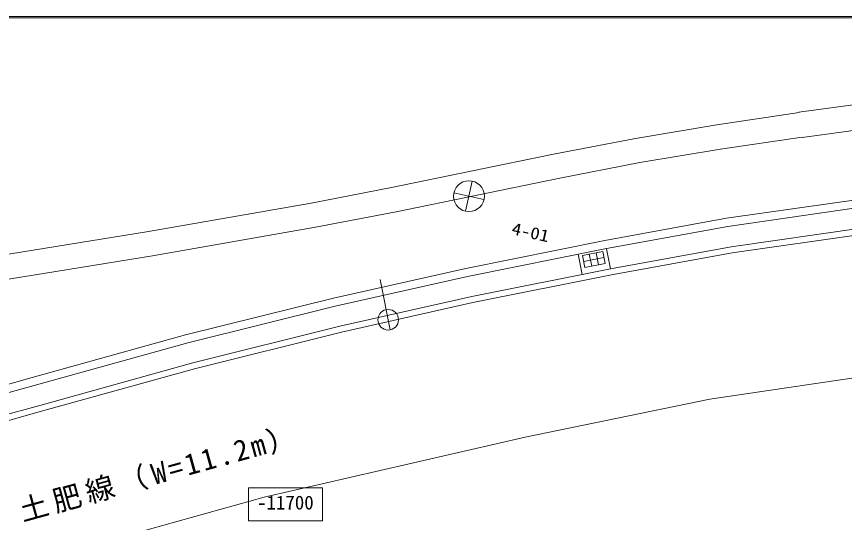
# Model space of a CAD drawing. Units: millimetres, scale not verified. Extents: x -56617 to 56645, y -39182 to 40051.
# Drawn here: x -927 to 19205, y 26858 to 39154 of the extents above; entities that cross this region are included whole.
import ezdxf
from ezdxf.enums import TextEntityAlignment as Align

# ---------------------------------------------------------------- set-up
doc = ezdxf.new("R2010")
doc.units = ezdxf.units.MM
doc.header["$LTSCALE"] = 200
for name, color, linetype, lineweight in [('0-2_仕上', 4, 'Continuous', 9), ('0-5_寸法', 4, 'Continuous', 9), ('3-4_その他1', 4, 'Continuous', 18), ('F-0_F-0ﾚｲﾔ', 7, 'Continuous', 18)]:
    doc.layers.add(name, color=color, linetype=linetype, lineweight=lineweight)
doc.layers.add('3-9_ハッチ1', color=7, linetype='Continuous')
doc.styles.add('ＭＳ ゴシック', font='')
doc.styles.get('ＭＳ ゴシック').set_extended_font_data('MS Gothic')

msp = doc.modelspace()

# ---------------------------------------------------------------- linework, layer by layer
at = {"layer": '0-2_仕上'}
for p, q in [((18098.3, 36831), (20219.2, 37115.4)), ((16101.3, 36522), (18099.9, 36818.5)), ((18099.9, 36818.5), (18098.3, 36831)), ((14121.7, 36193.4), (16101.3, 36522)), ((20295.6, 36500.1), (18180.7, 36216.5)), ((12126.8, 35806), (14121.7, 36193.4)), ((18179.7, 36223.7), (16194.4, 35929.3)), ((18180.7, 36216.5), (18179.7, 36223.7)), ((16194.4, 35929.3), (14228.1, 35602.8)), ((8190.5, 34995.5), (12126.8, 35806)), ((14228.1, 35602.8), (12244.5, 35217.7)), ((12244.5, 35217.7), (8307.3, 34406.9)), ((6234.2, 34621.2), (8190.5, 34995.5)), ((20270.8, 34815.4), (16338.9, 34251.3)), ((2281.9, 33930), (6234.2, 34621.2)), ((20294.9, 34616.8), (16371.1, 34053.9)), ((8307.3, 34406.9), (6342.2, 34031)), ((16338.9, 34251.3), (13381, 33709.2)), ((6342.2, 34031), (2381.2, 33338.3)), ((16371.1, 34053.9), (13418.6, 33512.8)), ((20355.3, 34120.4), (16451.7, 33560.3)), ((-3651.9, 32975.3), (2281.9, 33930)), ((20373.4, 33971.4), (16475.9, 33412.2)), ((13381, 33709.2), (9995.3, 33033.8)), ((13418.6, 33512.8), (10036.7, 32838.1)), ((13326.5, 33443.4), (12836.1, 33345.6)), ((13326.5, 33443.4), (13385.2, 33149.2)), ((13414.8, 33512), (13512.6, 33021.7)), ((16451.7, 33560.3), (13512.6, 33021.7)), ((2381.2, 33338.3), (-3556.6, 32382.9)), ((12728.3, 33375.1), (12826.1, 32884.7)), ((12836.1, 33345.6), (12894.8, 33051.4)), ((13355.8, 33296.3), (12865.5, 33198.5)), ((13000.9, 33378.5), (13059.6, 33084.3)), ((13163.7, 33411), (13222.4, 33116.8)), ((16475.9, 33412.2), (13540.8, 32874.4)), ((9995.3, 33033.8), (6776.5, 32312.8)), ((13512.6, 33021.7), (10140.3, 32348.9)), ((13385.2, 33149.2), (12894.8, 33051.4)), ((10036.7, 32838.1), (6822.6, 32118.2)), ((13540.8, 32874.4), (10171.4, 32202.2)), ((8160.2, 31539.6), (7914.2, 32765.1)), ((6776.5, 32312.8), (3183.3, 31415.8)), ((10140.3, 32348.9), (6937.8, 31631.6)), ((6822.6, 32118.2), (3234.3, 31222.4)), ((10171.4, 32202.2), (6972.4, 31485.7)), ((6937.8, 31631.6), (3361.8, 30738.9)), ((3183.3, 31415.8), (-551.1, 30378.3)), ((6972.4, 31485.7), (3400.1, 30593.8)), ((3234.3, 31222.4), (-497.5, 30185.6)), ((3361.8, 30738.9), (-363.5, 29703.9)), ((3400.1, 30593.8), (-323.3, 29559.4)), ((15930.1, 29856.5), (20467, 30521.6)), ((-551.1, 30378.3), (-6046.7, 28847.8)), ((-497.5, 30185.6), (-5994.3, 28654.8)), ((11438, 28928.3), (15930.1, 29856.5)), ((-363.5, 29703.9), (-5863.2, 28172.3)), ((-323.3, 29559.4), (-5823.9, 28027.5)), ((5098.1, 27470.5), (11438, 28928.3)), ((-4290, 24869.2), (5098.1, 27470.5))]:
    msp.add_line(p, q, dxfattribs=at)
msp.add_circle((8111, 31784.7), 250, dxfattribs=at)
at = {"layer": '0-5_寸法'}
for p, q in [((10155.2, 35153.8), (9991.8, 34421.9)), ((10439.5, 34706.2), (9707.5, 34869.5))]:
    msp.add_line(p, q, dxfattribs=at)
msp.add_circle((10073.5, 34787.8), 375, dxfattribs=at)
at = {"layer": '3-4_その他1', "color": 7}
msp.add_lwpolyline([(4712.1, 26901.1), (6512.1, 26901.1), (6512.1, 27701.1), (4712.1, 27701.1)], close=True, dxfattribs=at)
at = {"layer": 'F-0_F-0ﾚｲﾔ'}
for p, q in [((-56616.6, 39153.7), (56644.8, 39153.7)), ((-56588.3, 39125.4), (56616.6, 39125.4))]:
    msp.add_line(p, q, dxfattribs=at)

# ---------------------------------------------------------------- texts
at = {"layer": '0-5_寸法', "color": 7, "style": 'ＭＳ ゴシック', "width": 1.15}
msp.add_text('4-01', height=293.3, rotation=347.417, dxfattribs=at).set_placement((11073.5, 33781.9), align=Align.BOTTOM_LEFT)
at = {"layer": '3-4_その他1', "style": 'ＭＳ ゴシック'}
msp.add_text('-11700', height=337.2, dxfattribs=at).set_placement((4922.1, 27071.1), align=Align.BOTTOM_LEFT)
at = {"layer": '3-9_ハッチ1', "color": 3, "insert": (-4770.9, 25705.9), "char_height": 513.2, "attachment_point": 7, "rotation": 15.487, "style": 'ＭＳ ゴシック'}
msp.add_mtext('\\T1.19;県道沼津・土肥線（W=11.2m）', dxfattribs=at)

doc.saveas('drawing.dxf')
